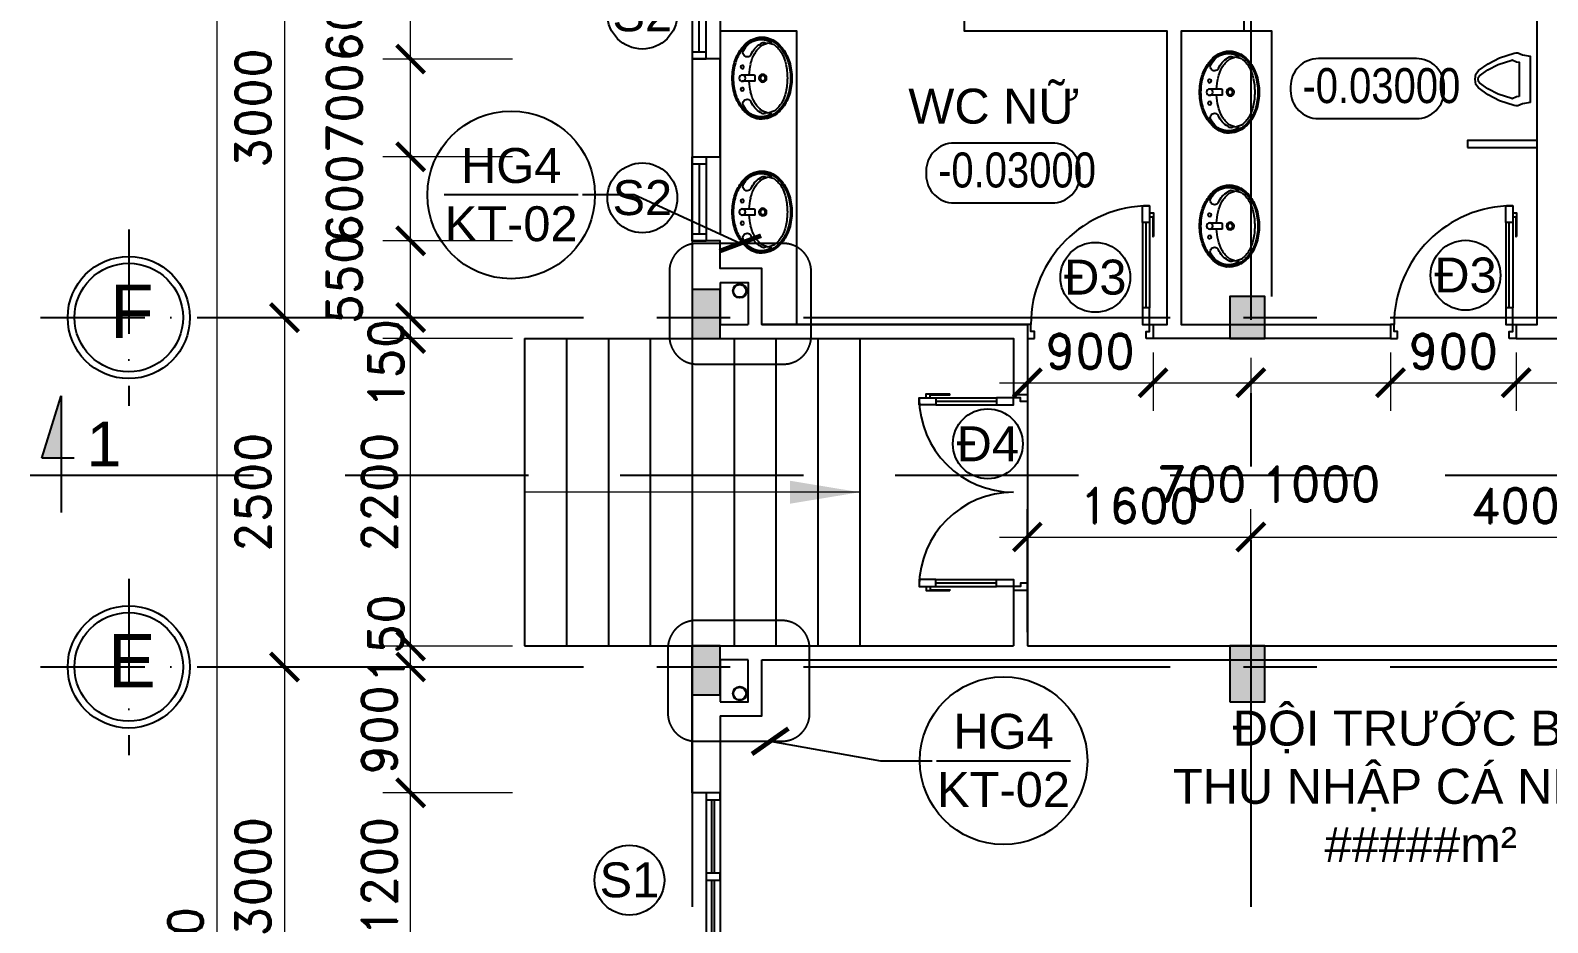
# Model space of a CAD drawing. Header units: inches. Extents: x 452443 to 881249, y 975131 to 1198310.
# Drawn here: x 555814 to 566677, y 1087607 to 1093991 of the extents above; entities that cross this region are included whole.
import ezdxf
from ezdxf.enums import TextEntityAlignment as Align

# ---------------------------------------------------------------- set-up
doc = ezdxf.new("R2010")
doc.units = ezdxf.units.IN
doc.header["$LTSCALE"] = 3.5
doc.header["$MEASUREMENT"] = 0
for name, pattern in [('ACAD_ISO10W100', [18, 12, -3, 0, -3]), ('CENTER', [2, 1.25, -0.25, 0.25, -0.25]), ('HIDDEN', [0.375, 0.25, -0.125])]:
    doc.linetypes.add(name, pattern=pattern)
for name, color, linetype in [('cot', 1, 'Continuous'), ('CUA', 4, 'Continuous'), ('DOOR-84', 84, 'Continuous'), ('hatch', 4, 'Continuous'), ('hatch vl', 4, 'Continuous'), ('HATCH47', 47, 'Continuous'), ('kich thuoc', 3, 'Continuous'), ('Mui ten', 9, 'Continuous'), ('Net thay', 140, 'Continuous'), ('Netcat', 5, 'Continuous'), ('Netthay_126', 126, 'Continuous'), ('NOI THAT', 42, 'Continuous'), ('phong', 2, 'Continuous'), ('text', 3, 'Continuous'), ('TEXT2', 7, 'Continuous'), ('thuocdo', 3, 'Continuous'), ('TOILET', 35, 'Continuous'), ('Truc', 252, 'Continuous'), ('VISIONABLE-LINE126', 126, 'Continuous')]:
    doc.layers.add(name, color=color, linetype=linetype)
doc.styles.add('chu 1', font='VHELVEN0.TTF')
doc.styles.add('CHUGHICHU', font='VTIMESN0.TTF')
doc.styles.add('romand', font='romand.shx')
doc.styles.add('STYLE5', font='VAVON_.TTF')
doc.styles.add('THONG', font='VHELVCN0.TTF', dxfattribs={"height": 250})
doc.styles.add('VNI-HELVE', font='VHELVEN0.TTF')
doc.dimstyles.new('50', dxfattribs={"dimscale": 75, "dimtxt": 2.5, "dimasz": 30, "dimexe": 2, "dimexo": 0, "dimgap": 1, "dimtad": 1, "dimdec": 0, "dimdsep": 46, "dimtxsty": 'CHUGHICHU', "dimblk": 'ARCHTICK', "dimcen": 1.5, "dimdle": 2, "dimclrd": 256, "dimclre": 256, "dimclrt": 7, "dimadec": 0, "dimazin": 0, "dimtfac": 1, "dimtdec": 0, "dimtofl": 0, "dimtmove": 2, "dimatfit": 3, "dimldrblk": 'ARCHTICK', "dimfxl": 1, "dimtolj": 1, "dimtzin": 0, "dimlwd": -1, "dimlwe": -1, "dimarcsym": 0})
doc.dimstyles.new('TL100', dxfattribs={"dimscale": 100, "dimtxt": 2.5, "dimasz": 2, "dimexe": 2, "dimexo": 1, "dimgap": 1, "dimtad": 1, "dimdec": 0, "dimzin": 0, "dimdsep": 46, "dimtxsty": 'romand', "dimblk": 'ARCHTICK', "dimcen": 2, "dimdle": 2, "dimclrd": 256, "dimclre": 256, "dimclrt": 7, "dimadec": 0, "dimazin": 0, "dimtfac": 0.004, "dimtdec": 0, "dimtmove": 2, "dimatfit": 3, "dimfxl": 1, "dimtolj": 1, "dimtzin": 0, "dimlwd": 20, "dimlwe": 20, "dimarcsym": 1})

# ---------------------------------------------------------------- blocks, each defined once
blk = doc.blocks.new('truc tron')
at = {"layer": 'DOOR-84', "linetype": 'ACAD_ISO10W100', "ltscale": 20}
for p, q in [((0, -710), (0, 710)), ((710, 0), (-710, 0))]:
    blk.add_line(p, q, dxfattribs=at)
at = {"layer": 'DOOR-84', "linetype": 'Continuous'}
blk.add_circle((0, 0), 492, dxfattribs=at)
at = {"layer": 'NOI THAT', "linetype": 'Continuous'}
blk.add_circle((0, 0), 437, dxfattribs=at)
blk = doc.blocks.new('mb-tieunam1')
at = {"linetype": 'Continuous'}
for points in [[(-166, 0), (-175, -55), (-189, -89), (-190, -100), (-187, -115), (-153, -219), (-112, -301), (-62, -370), (-37, -389), (0, -395), (37, -389), (62, -370), (112, -301), (153, -219), (187, -115), (190, -100), (189, -89), (175, -55), (166, 0)], [(-123, -79), (-126, -97), (-139, -128), (-138, -131), (-107, -229), (-69, -304), (-25, -364), (-16, -371), (0, -373), (16, -371), (25, -364), (69, -304), (107, -229), (138, -131), (139, -128), (126, -97), (123, -79)]]:
    blk.add_lwpolyline(points, close=True, dxfattribs=at)
blk = doc.blocks.new('cd-1400')
for p, q in [((-724, -25), (-696, -25)), ((-220, -50), (-655, -50)), ((-655, -75), (-220, -75)), ((-724, -1375), (-696, -1375)), ((-655, -1325), (-220, -1325)), ((-220, -1350), (-655, -1350))]:
    blk.add_line(p, q)
for points in [[(-724, -25), (-724, 3), (-555, 3)], [(-696, -25), (-696, -2), (-555, -2), (-555, 3)], [(-655, -25), (-655, -75), (-775, -75), (-775, -25), (-655, -25)], [(-678, -25), (-220, -25)], [(-220, -25), (-220, -75), (-100, -75), (-100, -25), (-220, -25)], [(-655, -1375), (-655, -1325), (-775, -1325), (-775, -1375), (-655, -1375)], [(-724, -1375), (-724, -1403), (-555, -1403)], [(-696, -1375), (-696, -1398), (-555, -1398), (-555, -1403)], [(-678, -1375), (-220, -1375)], [(-220, -1375), (-220, -1325), (-100, -1325), (-100, -1375), (-220, -1375)]]:
    blk.add_lwpolyline(points)
for points in [[(0, -50), (-50, -50), (-50, -25), (-100, -25), (-100, 0), (0, 0)], [(0, -1350), (-50, -1350), (-50, -1375), (-100, -1375), (-100, -1400), (0, -1400)]]:
    blk.add_lwpolyline(points, close=True)
at = {"layer": 'hatch'}
for centre, start, end in [((-100, -25), 180, 270), ((-100, -1375), 90, 180)]:
    blk.add_arc(centre, 675, start, end, dxfattribs=at)
blk = doc.blocks.new('CS-1200')
for p, q in [((0, 100), (1200, 100)), ((0, 0), (1200, 0)), ((575, 60), (50, 60)), ((575, 40), (50, 40)), ((1150, 60), (625, 60)), ((1150, 40), (625, 40))]:
    blk.add_line(p, q)
at = {"ltscale": 5}
for points in [[(0, 0), (50, 0), (50, 100), (0, 100)], [(575, 0), (625, 0), (625, 100), (575, 100)], [(1150, 0), (1200, 0), (1200, 100), (1150, 100)]]:
    blk.add_lwpolyline(points, close=True, dxfattribs=at)
blk = doc.blocks.new('CD900')
for p, q in [((830, 75), (220, 75)), ((220, 50), (830, 50)), ((899, 25), (871, 25))]:
    blk.add_line(p, q)
for points in [[(0, 850), (50, 850), (50, 875), (100, 875), (100, 900), (0, 900)], [(0, 50), (50, 50), (50, 25), (100, 25), (100, 0), (0, 0)]]:
    blk.add_lwpolyline(points, close=True)
for points in [[(220, 25), (220, 75), (100, 75), (100, 25), (220, 25)], [(853, 25), (220, 25)], [(899, 25), (899, -3), (730, -3)], [(871, 25), (871, 2), (730, 2), (730, -3)], [(830, 25), (830, 75), (950, 75), (950, 25), (830, 25)]]:
    blk.add_lwpolyline(points)
at = {"layer": 'hatch'}
blk.add_arc((100, 25), 850, 0, 90, dxfattribs=at)
blk = doc.blocks.new('A$C2CB1778A')
at = {"layer": 'TOILET'}
for p, q in [((56, 303), (44, 258)), ((44, 258), (60, 211)), ((542, 258), (526, 306)), ((526, 211), (542, 258)), ((271, 72), (271, 154)), ((278, 162), (309, 162)), ((316, 162), (316, 154)), ((316, 154), (316, 72))]:
    blk.add_line(p, q, dxfattribs=at)
at = {"layer": 'TOILET', "extrusion": (0, 0, -1)}
for centre, major_axis, start_param, end_param in [((223, 176), (165, 165), 4.445087, 4.869402), ((223, 176), (-158, 158), 6.015883, 6.440199), ((209, 188), (135, 135), 4.571592, 4.994161), ((266, 117), (-216, 216), 0.157013, 0.493037), ((266, 117), (-210, 210), 0.157013, 0.493037), ((257, 100), (-206, 206), 0.281772, 0.561002), ((294, 24), (285, 285), -1.077759, -0.785398), ((294, 24), (278, 278), -1.077759, -0.785398), ((293, -55), (318, 318), -1.009794, -0.785398), ((293, -55), (318, 318), -0.785398, -0.561002), ((294, 24), (285, 285), -0.785398, -0.493037), ((294, 24), (-278, 278), 0.785398, 1.077759), ((328, 100), (-206, 206), 1.009794, 1.289024), ((322, 117), (210, 210), -0.493037, -0.157013), ((322, 117), (-216, 216), 1.077759, 1.413783), ((382, 197), (127, 127), -0.281772, 0.140797), ((364, 176), (158, 158), -0.157013, 0.267302), ((364, 176), (-165, 165), 1.413783, 1.838098), ((157, 213), (-111, 111), 5.497787, 6.015883), ((157, 213), (-105, 105), 5.497787, 6.015883), ((155, 206), (97.3, 97.3), 2.817461, 4.520374), ((68, 225), (-21, 21), 4.644345, 6.303292), ((294, 219), (19.4, 19.4), 3.926991, 10.210176), ((294, 219), (-12.9, 12.9), 5.497787, 11.780972), ((433, 206), (-97.3, 97.3), 1.762811, 3.465724), ((519, 225), (-21, 21), 1.48001, 3.209636), ((430, 213), (105, 105), 0.267302, 0.788031), ((430, 213), (111, 111), 0.267302, 0.785398), ((157, 213), (111, 111), 3.408895, 3.926991), ((157, 213), (105, 105), 3.408895, 3.926991), ((223, 251), (-165, 165), 4.555375, 4.979691), ((223, 251), (158, 158), 2.984579, 3.408895), ((175, 268), (-100, 100), 4.292217, 5.018399), ((204, 319), (-127, 127), 4.430617, 4.853186), ((111, 107), (21.7, 21.7), -0.365201, 2.982554), ((257, 416), (-206, 206), 4.151387, 4.430617), ((293, 571), (-318, 318), 3.974615, 4.151387), ((278, 154), (5.03, 5.03), 3.926991, 5.497787), ((313, 158), (-3.56, 3.56), 6.283185, 7.853982), ((293, 571), (318, 318), 2.131798, 2.304052), ((328, 416), (206, 206), 1.852568, 2.131798), ((476, 107), (-21.7, 21.7), 3.300631, 6.648387), ((413, 268), (100, 100), 1.264786, 1.990968), ((382, 319), (-127, 127), 3.000796, 3.423365), ((355, 264), (170, 170), 1.303494, 1.72781), ((355, 264), (176, 176), 1.303494, 1.72781), ((462, 203), (82.1, 82.1), 0.697174, 1.303494), ((462, 203), (88.6, 88.6), 0.700504, 1.303494), ((266, 310), (-216, 216), 4.219352, 4.555375), ((266, 310), (-210, 210), 4.219352, 4.555375), ((294, 403), (285, 285), 2.356194, 2.648555), ((294, 403), (-278, 278), 3.926991, 4.219352), ((214, 72), (-8.62, 8.62), 5.497787, 11.780972), ((294, 72), (15.9, 15.9), 3.926991, 10.210176), ((294, 403), (278, 278), 2.063834, 2.356194), ((294, 403), (-285, 285), 3.63463, 3.926991), ((373, 72), (-8.62, 8.62), 5.497787, 11.780972), ((322, 310), (210, 210), 1.72781, 2.063834), ((322, 310), (216, 216), 1.72781, 2.063834)]:
    blk.add_ellipse(centre, major_axis=major_axis, ratio=1, start_param=start_param, end_param=end_param, dxfattribs=at)
blk = doc.blocks.new('dc')
at = {"layer": 'Netcat'}
blk.add_hatch(color=256, dxfattribs=at).paths.add_polyline_path([(828, 672), (828, 147), (989, 147)])
for p, q in [((828, 672), (828, -310)), ((989, 147), (828, 672)), ((717, 147), (989, 147)), ((0, 0), (1087, 0))]:
    blk.add_line(p, q, dxfattribs=at)
at = {"style": 'VNI-HELVE', "flags": 4}
blk.add_attdef('E', text='', height=375, dxfattribs=at).set_placement((482, 272), align=Align.MIDDLE_CENTER)
blk = doc.blocks.new('_ArchTick')
at = {"color": 0, "linetype": 'ByBlock', "const_width": 0.15}
blk.add_lwpolyline([(-0.5, -0.5), (0.5, 0.5)], dxfattribs=at)
blk = doc.blocks.new('*D1829')
at = {"layer": 'DEFPOINTS', "color": 0}
for p in [(559831, 1094936), (557634, 1091936), (559831, 1091936)]:
    blk.add_point(p, dxfattribs=at)
at = {"layer": 'thuocdo', "lineweight": 20}
for p, q in [((557634, 1095136), (557634, 1091736)), ((559731, 1094936), (557434, 1094936)), ((559731, 1091936), (557434, 1091936))]:
    blk.add_line(p, q, dxfattribs=at)
at = {"layer": 'thuocdo', "lineweight": 20, "xscale": 200, "yscale": 200, "zscale": 200}
for p, rotation in [((557634, 1094936), 90), ((557634, 1091936), 270)]:
    blk.add_blockref('_ArchTick', p, dxfattribs=dict(at, rotation=rotation))
at = {"layer": 'thuocdo', "color": 7, "insert": (557409, 1093436), "char_height": 250, "attachment_point": 5, "rotation": 90, "style": 'romand'}
blk.add_mtext('\\A1;3000', dxfattribs=at)
blk = doc.blocks.new('*D1830')
at = {"layer": 'DEFPOINTS', "color": 0}
for p in [(559831, 1091936), (557634, 1089436), (559831, 1089436)]:
    blk.add_point(p, dxfattribs=at)
at = {"layer": 'thuocdo', "lineweight": 20}
for p, q in [((557634, 1092136), (557634, 1089236)), ((559731, 1091936), (557434, 1091936)), ((559731, 1089436), (557434, 1089436))]:
    blk.add_line(p, q, dxfattribs=at)
at = {"layer": 'thuocdo', "lineweight": 20, "xscale": 200, "yscale": 200, "zscale": 200}
for p, rotation in [((557634, 1091936), 90), ((557634, 1089436), 270)]:
    blk.add_blockref('_ArchTick', p, dxfattribs=dict(at, rotation=rotation))
at = {"layer": 'thuocdo', "color": 7, "insert": (557409, 1090686), "char_height": 250, "attachment_point": 5, "rotation": 90, "style": 'romand'}
blk.add_mtext('\\A1;2500', dxfattribs=at)
blk = doc.blocks.new('*D1831')
at = {"layer": 'DEFPOINTS', "color": 0}
for p in [(559831, 1089436), (557634, 1086436), (559831, 1086436)]:
    blk.add_point(p, dxfattribs=at)
at = {"layer": 'thuocdo', "lineweight": 20}
for p, q in [((557634, 1089636), (557634, 1086236)), ((559731, 1089436), (557434, 1089436)), ((559731, 1086436), (557434, 1086436))]:
    blk.add_line(p, q, dxfattribs=at)
at = {"layer": 'thuocdo', "lineweight": 20, "xscale": 200, "yscale": 200, "zscale": 200}
for p, rotation in [((557634, 1089436), 90), ((557634, 1086436), 270)]:
    blk.add_blockref('_ArchTick', p, dxfattribs=dict(at, rotation=rotation))
at = {"layer": 'thuocdo', "color": 7, "insert": (557409, 1087936), "char_height": 250, "attachment_point": 5, "rotation": 90, "style": 'romand'}
blk.add_mtext('\\A1;3000', dxfattribs=at)
blk = doc.blocks.new('*D1835')
at = {"layer": 'DEFPOINTS', "color": 0}
for p in [(559831, 1097936), (557150, 1076436), (559831, 1076436)]:
    blk.add_point(p, dxfattribs=at)
at = {"layer": 'thuocdo', "lineweight": 20}
for p, q in [((557150, 1098136), (557150, 1076236)), ((559731, 1097936), (556950, 1097936)), ((559731, 1076436), (556950, 1076436))]:
    blk.add_line(p, q, dxfattribs=at)
at = {"layer": 'thuocdo', "lineweight": 20, "xscale": 200, "yscale": 200, "zscale": 200}
for p, rotation in [((557150, 1097936), 90), ((557150, 1076436), 270)]:
    blk.add_blockref('_ArchTick', p, dxfattribs=dict(at, rotation=rotation))
at = {"layer": 'thuocdo', "color": 7, "insert": (556925, 1087186), "char_height": 250, "attachment_point": 5, "rotation": 90, "style": 'romand'}
blk.add_mtext('\\A1;21500', dxfattribs=at)
blk = doc.blocks.new('*D1968')
at = {"layer": 'DEFPOINTS', "color": 0}
for p in [(558537, 1088536), (559367, 1088536), (559367, 1087336)]:
    blk.add_point(p, dxfattribs=at)
at = {"layer": 'thuocdo', "lineweight": 20}
for p, q in [((558537, 1087136), (558537, 1088736)), ((559267, 1088536), (558337, 1088536)), ((559267, 1087336), (558337, 1087336))]:
    blk.add_line(p, q, dxfattribs=at)
at = {"layer": 'thuocdo', "lineweight": 20, "xscale": 200, "yscale": 200, "zscale": 200}
for p, rotation in [((558537, 1088536), 90), ((558537, 1087336), 270)]:
    blk.add_blockref('_ArchTick', p, dxfattribs=dict(at, rotation=rotation))
at = {"layer": 'thuocdo', "color": 7, "insert": (558312, 1087936), "char_height": 250, "attachment_point": 5, "rotation": 90, "style": 'romand'}
blk.add_mtext('\\A1;1200', dxfattribs=at)
blk = doc.blocks.new('*D1969')
at = {"layer": 'DEFPOINTS', "color": 0}
for p in [(558537, 1089436), (559367, 1089436), (559367, 1088536)]:
    blk.add_point(p, dxfattribs=at)
at = {"layer": 'thuocdo', "lineweight": 20}
for p, q in [((558537, 1088336), (558537, 1089636)), ((559267, 1089436), (558337, 1089436)), ((559267, 1088536), (558337, 1088536))]:
    blk.add_line(p, q, dxfattribs=at)
at = {"layer": 'thuocdo', "lineweight": 20, "xscale": 200, "yscale": 200, "zscale": 200}
for p, rotation in [((558537, 1089436), 90), ((558537, 1088536), 270)]:
    blk.add_blockref('_ArchTick', p, dxfattribs=dict(at, rotation=rotation))
at = {"layer": 'thuocdo', "color": 7, "insert": (558312, 1088986), "char_height": 250, "attachment_point": 5, "rotation": 90, "style": 'romand'}
blk.add_mtext('\\A1;900', dxfattribs=at)
blk = doc.blocks.new('*D2199')
at = {"layer": 'DEFPOINTS', "color": 0}
for p in [(563852, 1091786), (562952, 1091727), (563852, 1091470)]:
    blk.add_point(p, dxfattribs=at)
at = {"layer": 'thuocdo', "linetype": 'Continuous', "lineweight": 20}
for p, q in [((563852, 1091686), (563852, 1091270)), ((562952, 1091627), (562952, 1091270)), ((562752, 1091470), (564052, 1091470))]:
    blk.add_line(p, q, dxfattribs=at)
at = {"layer": 'thuocdo', "lineweight": 20, "xscale": 200, "yscale": 200, "zscale": 200, "rotation": 180}
blk.add_blockref('_ArchTick', (562952, 1091470), dxfattribs=at)
at = {"layer": 'thuocdo', "lineweight": 20, "xscale": 200, "yscale": 200, "zscale": 200}
blk.add_blockref('_ArchTick', (563852, 1091470), dxfattribs=at)
at = {"layer": 'thuocdo', "color": 7, "insert": (563402, 1091695), "char_height": 250, "attachment_point": 5, "style": 'romand'}
blk.add_mtext('\\A1;900', dxfattribs=at)
blk = doc.blocks.new('*D2200')
at = {"layer": 'DEFPOINTS', "color": 0}
for p in [(563852, 1091786), (564552, 1091747), (564552, 1091470)]:
    blk.add_point(p, dxfattribs=at)
at = {"layer": 'thuocdo', "linetype": 'Continuous', "lineweight": 20}
for p, q in [((563852, 1091686), (563852, 1091270)), ((564552, 1091647), (564552, 1091270)), ((563652, 1091470), (564752, 1091470))]:
    blk.add_line(p, q, dxfattribs=at)
at = {"layer": 'thuocdo', "lineweight": 20, "xscale": 200, "yscale": 200, "zscale": 200, "rotation": 180}
blk.add_blockref('_ArchTick', (563852, 1091470), dxfattribs=at)
at = {"layer": 'thuocdo', "lineweight": 20, "xscale": 200, "yscale": 200, "zscale": 200}
blk.add_blockref('_ArchTick', (564552, 1091470), dxfattribs=at)
at = {"layer": 'thuocdo', "color": 7, "insert": (564202, 1090745), "char_height": 250, "attachment_point": 5, "style": 'romand'}
blk.add_mtext('\\A1;700', dxfattribs=at)
blk = doc.blocks.new('*D2201')
at = {"layer": 'DEFPOINTS', "color": 0}
for p in [(565552, 1091786), (564552, 1091747), (565552, 1091470)]:
    blk.add_point(p, dxfattribs=at)
at = {"layer": 'thuocdo', "linetype": 'Continuous', "lineweight": 20}
for p, q in [((564552, 1091647), (564552, 1091270)), ((565552, 1091686), (565552, 1091270)), ((564352, 1091470), (565752, 1091470))]:
    blk.add_line(p, q, dxfattribs=at)
at = {"layer": 'thuocdo', "lineweight": 20, "xscale": 200, "yscale": 200, "zscale": 200, "rotation": 180}
blk.add_blockref('_ArchTick', (564552, 1091470), dxfattribs=at)
at = {"layer": 'thuocdo', "lineweight": 20, "xscale": 200, "yscale": 200, "zscale": 200}
blk.add_blockref('_ArchTick', (565552, 1091470), dxfattribs=at)
at = {"layer": 'thuocdo', "color": 7, "insert": (565052, 1090745), "char_height": 250, "attachment_point": 5, "style": 'romand'}
blk.add_mtext('\\A1;1000', dxfattribs=at)
blk = doc.blocks.new('*D2202')
at = {"layer": 'DEFPOINTS', "color": 0}
for p in [(565552, 1091786), (566452, 1091786), (566452, 1091470)]:
    blk.add_point(p, dxfattribs=at)
at = {"layer": 'thuocdo', "linetype": 'Continuous', "lineweight": 20}
for p, q in [((565552, 1091686), (565552, 1091270)), ((566452, 1091686), (566452, 1091270)), ((565352, 1091470), (566652, 1091470))]:
    blk.add_line(p, q, dxfattribs=at)
at = {"layer": 'thuocdo', "lineweight": 20, "xscale": 200, "yscale": 200, "zscale": 200, "rotation": 180}
blk.add_blockref('_ArchTick', (565552, 1091470), dxfattribs=at)
at = {"layer": 'thuocdo', "lineweight": 20, "xscale": 200, "yscale": 200, "zscale": 200}
blk.add_blockref('_ArchTick', (566452, 1091470), dxfattribs=at)
at = {"layer": 'thuocdo', "color": 7, "insert": (566002, 1091695), "char_height": 250, "attachment_point": 5, "style": 'romand'}
blk.add_mtext('\\A1;900', dxfattribs=at)
blk = doc.blocks.new('*D2203')
at = {"layer": 'DEFPOINTS', "color": 0}
for p in [(566452, 1091786), (568552, 1091693), (568552, 1091470)]:
    blk.add_point(p, dxfattribs=at)
at = {"layer": 'thuocdo', "linetype": 'Continuous', "lineweight": 20}
for p, q in [((566452, 1091686), (566452, 1091270)), ((568552, 1091593), (568552, 1091270)), ((566252, 1091470), (568752, 1091470))]:
    blk.add_line(p, q, dxfattribs=at)
at = {"layer": 'thuocdo', "lineweight": 20, "xscale": 200, "yscale": 200, "zscale": 200, "rotation": 180}
blk.add_blockref('_ArchTick', (566452, 1091470), dxfattribs=at)
at = {"layer": 'thuocdo', "lineweight": 20, "xscale": 200, "yscale": 200, "zscale": 200}
blk.add_blockref('_ArchTick', (568552, 1091470), dxfattribs=at)
at = {"layer": 'thuocdo', "color": 7, "insert": (567502, 1091695), "char_height": 250, "attachment_point": 5, "style": 'romand'}
blk.add_mtext('\\A1;2100', dxfattribs=at)
blk = doc.blocks.new('*D2551')
at = {"layer": 'DEFPOINTS', "color": 0}
for p in [(564552, 1090366), (562952, 1089586), (564552, 1089649)]:
    blk.add_point(p, dxfattribs=at)
at = {"layer": 'thuocdo', "linetype": 'Continuous', "lineweight": 20}
for p, q in [((562952, 1089686), (562952, 1090566)), ((564552, 1089749), (564552, 1090566)), ((562752, 1090366), (564752, 1090366))]:
    blk.add_line(p, q, dxfattribs=at)
at = {"layer": 'thuocdo', "lineweight": 20, "xscale": 200, "yscale": 200, "zscale": 200, "rotation": 180}
blk.add_blockref('_ArchTick', (562952, 1090366), dxfattribs=at)
at = {"layer": 'thuocdo', "lineweight": 20, "xscale": 200, "yscale": 200, "zscale": 200}
blk.add_blockref('_ArchTick', (564552, 1090366), dxfattribs=at)
at = {"layer": 'thuocdo', "color": 7, "insert": (563752, 1090591), "char_height": 250, "attachment_point": 5, "style": 'romand'}
blk.add_mtext('\\A1;1600', dxfattribs=at)
blk = doc.blocks.new('*D2552')
at = {"layer": 'DEFPOINTS', "color": 0}
for p in [(568552, 1090366), (564552, 1089649), (568552, 1089586)]:
    blk.add_point(p, dxfattribs=at)
at = {"layer": 'thuocdo', "linetype": 'Continuous', "lineweight": 20}
for p, q in [((564552, 1089749), (564552, 1090566)), ((568552, 1089686), (568552, 1090566)), ((564352, 1090366), (568752, 1090366))]:
    blk.add_line(p, q, dxfattribs=at)
at = {"layer": 'thuocdo', "lineweight": 20, "xscale": 200, "yscale": 200, "zscale": 200, "rotation": 180}
blk.add_blockref('_ArchTick', (564552, 1090366), dxfattribs=at)
at = {"layer": 'thuocdo', "lineweight": 20, "xscale": 200, "yscale": 200, "zscale": 200}
blk.add_blockref('_ArchTick', (568552, 1090366), dxfattribs=at)
at = {"layer": 'thuocdo', "color": 7, "insert": (566552, 1090591), "char_height": 250, "attachment_point": 5, "style": 'romand'}
blk.add_mtext('\\A1;4000', dxfattribs=at)
blk = doc.blocks.new('*D2554')
at = {"layer": 'DEFPOINTS', "color": 0}
for p in [(558537, 1089586), (559367, 1089586), (559367, 1089436)]:
    blk.add_point(p, dxfattribs=at)
at = {"layer": 'thuocdo', "linetype": 'Continuous', "lineweight": 20}
for p, q in [((559267, 1089586), (558337, 1089586)), ((559267, 1089436), (558337, 1089436))]:
    blk.add_line(p, q, dxfattribs=at)
at = {"layer": 'thuocdo', "lineweight": 20}
blk.add_line((558537, 1089436), (558537, 1089586), dxfattribs=at)
at = {"layer": 'thuocdo', "color": 7, "insert": (558360, 1089637), "char_height": 250, "attachment_point": 5, "rotation": 90, "style": 'romand'}
blk.add_mtext('\\A1;150', dxfattribs=at)
blk = doc.blocks.new('*D2555')
at = {"layer": 'DEFPOINTS', "color": 0}
for p in [(558537, 1091786), (559367, 1091786), (559367, 1089586)]:
    blk.add_point(p, dxfattribs=at)
at = {"layer": 'thuocdo', "lineweight": 20}
blk.add_line((558537, 1089386), (558537, 1091986), dxfattribs=at)
at = {"layer": 'thuocdo', "linetype": 'Continuous', "lineweight": 20}
for p, q in [((559267, 1091786), (558337, 1091786)), ((559267, 1089586), (558337, 1089586))]:
    blk.add_line(p, q, dxfattribs=at)
at = {"layer": 'thuocdo', "lineweight": 20, "xscale": 200, "yscale": 200, "zscale": 200}
for p, rotation in [((558537, 1091786), 90), ((558537, 1089586), 270)]:
    blk.add_blockref('_ArchTick', p, dxfattribs=dict(at, rotation=rotation))
at = {"layer": 'thuocdo', "color": 7, "insert": (558312, 1090686), "char_height": 250, "attachment_point": 5, "rotation": 90, "style": 'romand'}
blk.add_mtext('\\A1;2200', dxfattribs=at)
blk = doc.blocks.new('*D2556')
at = {"layer": 'DEFPOINTS', "color": 0}
for p in [(558537, 1091936), (559367, 1091936), (559367, 1091786)]:
    blk.add_point(p, dxfattribs=at)
at = {"layer": 'thuocdo', "linetype": 'Continuous', "lineweight": 20}
for p, q in [((559267, 1091936), (558337, 1091936)), ((559267, 1091786), (558337, 1091786))]:
    blk.add_line(p, q, dxfattribs=at)
at = {"layer": 'thuocdo', "lineweight": 20}
blk.add_line((558537, 1091786), (558537, 1091936), dxfattribs=at)
at = {"layer": 'thuocdo', "color": 7, "insert": (558360, 1091608), "char_height": 250, "attachment_point": 5, "rotation": 90, "style": 'romand'}
blk.add_mtext('\\A1;150', dxfattribs=at)
blk = doc.blocks.new('*D2557')
at = {"layer": 'DEFPOINTS', "color": 0}
for p in [(558537, 1092486), (559367, 1092486), (559367, 1091936)]:
    blk.add_point(p, dxfattribs=at)
at = {"layer": 'thuocdo', "lineweight": 20}
blk.add_line((558537, 1091736), (558537, 1092686), dxfattribs=at)
at = {"layer": 'thuocdo', "linetype": 'Continuous', "lineweight": 20}
for p, q in [((559267, 1092486), (558337, 1092486)), ((559267, 1091936), (558337, 1091936))]:
    blk.add_line(p, q, dxfattribs=at)
at = {"layer": 'thuocdo', "lineweight": 20, "xscale": 200, "yscale": 200, "zscale": 200}
for p, rotation in [((558537, 1092486), 90), ((558537, 1091936), 270)]:
    blk.add_blockref('_ArchTick', p, dxfattribs=dict(at, rotation=rotation))
at = {"layer": 'thuocdo', "color": 7, "insert": (558062, 1092211), "char_height": 250, "attachment_point": 5, "rotation": 90, "style": 'romand'}
blk.add_mtext('\\A1;550', dxfattribs=at)
blk = doc.blocks.new('*D2558')
at = {"layer": 'DEFPOINTS', "color": 0}
for p in [(558537, 1093086), (559367, 1093086), (559367, 1092486)]:
    blk.add_point(p, dxfattribs=at)
at = {"layer": 'thuocdo', "lineweight": 20}
blk.add_line((558537, 1092286), (558537, 1093286), dxfattribs=at)
at = {"layer": 'thuocdo', "linetype": 'Continuous', "lineweight": 20}
for p, q in [((559267, 1093086), (558337, 1093086)), ((559267, 1092486), (558337, 1092486))]:
    blk.add_line(p, q, dxfattribs=at)
at = {"layer": 'thuocdo', "lineweight": 20, "xscale": 200, "yscale": 200, "zscale": 200}
for p, rotation in [((558537, 1093086), 90), ((558537, 1092486), 270)]:
    blk.add_blockref('_ArchTick', p, dxfattribs=dict(at, rotation=rotation))
at = {"layer": 'thuocdo', "color": 7, "insert": (558062, 1092786), "char_height": 250, "attachment_point": 5, "rotation": 90, "style": 'romand'}
blk.add_mtext('\\A1;600', dxfattribs=at)
blk = doc.blocks.new('*D2559')
at = {"layer": 'DEFPOINTS', "color": 0}
for p in [(558537, 1093786), (559367, 1093786), (559367, 1093086)]:
    blk.add_point(p, dxfattribs=at)
at = {"layer": 'thuocdo', "lineweight": 20}
blk.add_line((558537, 1092886), (558537, 1093986), dxfattribs=at)
at = {"layer": 'thuocdo', "linetype": 'Continuous', "lineweight": 20}
for p, q in [((559267, 1093786), (558337, 1093786)), ((559267, 1093086), (558337, 1093086))]:
    blk.add_line(p, q, dxfattribs=at)
at = {"layer": 'thuocdo', "lineweight": 20, "xscale": 200, "yscale": 200, "zscale": 200}
for p, rotation in [((558537, 1093786), 90), ((558537, 1093086), 270)]:
    blk.add_blockref('_ArchTick', p, dxfattribs=dict(at, rotation=rotation))
at = {"layer": 'thuocdo', "color": 7, "insert": (558062, 1093436), "char_height": 250, "attachment_point": 5, "rotation": 90, "style": 'romand'}
blk.add_mtext('\\A1;700', dxfattribs=at)
blk = doc.blocks.new('*D2560')
at = {"layer": 'DEFPOINTS', "color": 0}
for p in [(558537, 1094386), (559367, 1094386), (559367, 1093786)]:
    blk.add_point(p, dxfattribs=at)
at = {"layer": 'thuocdo', "lineweight": 20}
blk.add_line((558537, 1093586), (558537, 1094586), dxfattribs=at)
at = {"layer": 'thuocdo', "linetype": 'Continuous', "lineweight": 20}
for p, q in [((559267, 1094386), (558337, 1094386)), ((559267, 1093786), (558337, 1093786))]:
    blk.add_line(p, q, dxfattribs=at)
at = {"layer": 'thuocdo', "lineweight": 20, "xscale": 200, "yscale": 200, "zscale": 200}
for p, rotation in [((558537, 1094386), 90), ((558537, 1093786), 270)]:
    blk.add_blockref('_ArchTick', p, dxfattribs=dict(at, rotation=rotation))
at = {"layer": 'thuocdo', "color": 7, "insert": (558062, 1094086), "char_height": 250, "attachment_point": 5, "rotation": 90, "style": 'romand'}
blk.add_mtext('\\A1;600', dxfattribs=at)
blk = doc.blocks.new('CAODO2')
at = {"layer": 'Net thay', "ltscale": 3}
blk.add_lwpolyline([(0, 0), (701, 0, 0.414214), (901, 200), (901, 229, 0.414214), (701, 429), (0, 429, 0.414214), (-200, 229), (-200, 200, 0.414214)], format="xyb", close=True, dxfattribs=at)
at = {"style": 'THONG', "flags": 4}
blk.add_attdef('%%P0.000', (-115, 111, 803), '', height=250, dxfattribs=at)

msp = doc.modelspace()

# ---------------------------------------------------------------- hatches: boundary and pattern name
at = {"layer": 'cot'}
for points in [[(560552.3, 1091786.5), (560752.3, 1091786.5), (560752.3, 1092136.5), (560552.3, 1092136.5)], [(564652.3, 1092086.5), (564402.3, 1092086.5), (564402.3, 1091786.5), (564652.3, 1091786.5)], [(560552.3, 1089236.5), (560752.3, 1089236.5), (560752.3, 1089586.5), (560552.3, 1089586.5)], [(564402.3, 1089186.5), (564652.3, 1089186.5), (564652.3, 1089586.5), (564402.3, 1089586.5)]]:
    msp.add_hatch(color=256, dxfattribs=at).paths.add_polyline_path(points)

# ---------------------------------------------------------------- linework, layer by layer
at = {"linetype": 'HIDDEN', "ltscale": 700}
for points in [[(560589.3, 1091602.8), (561204.3, 1091602.8, 0.4142136), (561404.3, 1091802.8), (561404.3, 1092266.7, 0.4142136), (561204.3, 1092466.7), (560589.3, 1092466.7, 0.4142136), (560389.3, 1092266.7), (560389.3, 1091802.8, 0.4142136)], [(560578.6, 1088904.6), (561193.6, 1088904.6, 0.4142136), (561393.6, 1089104.6), (561393.6, 1089568.5, 0.4142136), (561193.6, 1089768.5), (560578.6, 1089768.5, 0.4142136), (560378.6, 1089568.5), (560378.6, 1089104.6, 0.4142136)]]:
    msp.add_lwpolyline(points, format="xyb", close=True, dxfattribs=at)
for centre in [(559256.5, 1092814.2), (562781.9, 1088765.7)]:
    msp.add_circle(centre, 600)
at = {"layer": 'cot'}
for points in [[(560552.3, 1091786.5), (560752.3, 1091786.5), (560752.3, 1092136.5), (560552.3, 1092136.5)], [(564402.3, 1091786.5), (564652.3, 1091786.5), (564652.3, 1092086.5), (564402.3, 1092086.5)], [(560552.3, 1089236.5), (560752.3, 1089236.5), (560752.3, 1089586.5), (560552.3, 1089586.5)], [(564402.3, 1089186.5), (564652.3, 1089186.5), (564652.3, 1089586.5), (564402.3, 1089586.5)]]:
    msp.add_lwpolyline(points, close=True, dxfattribs=at)
at = {"layer": 'CUA'}
msp.add_lwpolyline([(562952.3, 1091386.5), (562952.3, 1089986.5)], dxfattribs=at)
at = {"layer": 'hatch vl'}
for centre in [(560195.7, 1094107.9), (560195.7, 1092792.7), (563438.6, 1092224), (566089.3, 1092239), (562669.1, 1091033), (560103.2, 1087911)]:
    msp.add_circle(centre, 250, dxfattribs=at)
at = {"layer": 'HATCH47', "linetype": 'HIDDEN', "ltscale": 1500}
msp.add_lwpolyline([(592849.5, 1090806), (556737.9, 1090806)], dxfattribs=at)
at = {"layer": 'kich thuoc'}
for points in [[(560652.3, 1093786.5), (560652.3, 1094386.5), (560552.3, 1094386.5), (560552.3, 1093786.5)], [(560652.3, 1093086.5), (560652.3, 1092486.5), (560552.3, 1092486.5), (560552.3, 1093086.5)]]:
    msp.add_lwpolyline(points, close=True, dxfattribs=at)
for points in [[(560602.3, 1093836.5), (560602.3, 1094336.5)], [(560552.3, 1093836.5), (560652.3, 1093836.5)], [(560552.3, 1093036.5), (560652.3, 1093036.5)], [(560602.3, 1093036.5), (560602.3, 1092536.5)], [(560552.3, 1092536.5), (560652.3, 1092536.5)], [(560552.3, 1092486.5), (560652.3, 1092486.5)]]:
    msp.add_lwpolyline(points, dxfattribs=at)
at = {"layer": 'Mui ten'}
for p, q in [((559736.5, 1092814.2), (558776.5, 1092814.2)), ((562301.9, 1088765.7), (563262, 1088765.7))]:
    msp.add_line(p, q, dxfattribs=at)
at = {"layer": 'Net thay'}
for points in [[(559352.3, 1091786.5), (559352.3, 1089586.5)], [(559352.3, 1091786.5), (560552.3, 1091786.5)], [(559652.3, 1091786.5), (559652.3, 1089586.5)], [(559952.3, 1091786.5), (559952.3, 1089586.5)], [(560252.3, 1091786.5), (560252.3, 1089586.5)], [(560552.3, 1091786.5), (560552.3, 1089586.5)], [(560852.3, 1091786.5), (560852.3, 1089586.5)], [(561152.3, 1091786.5), (561152.3, 1089586.5)], [(561452.3, 1091786.5), (561452.3, 1089586.5)], [(561752.3, 1091786.5), (561752.3, 1089586.5)], [(559352.3, 1089586.5), (560552.3, 1089586.5)]]:
    msp.add_lwpolyline(points, dxfattribs=at)
at = {"layer": 'Netthay_126'}
for points in [[(560752.3, 1097336.5), (560752.3, 1092536.5)], [(561302.3, 1091886.5), (561302.3, 1093986.5), (560752.3, 1093986.5)], [(564702.3, 1092086.5), (564702.3, 1093986.5), (564502.3, 1093986.5)]]:
    msp.add_lwpolyline(points, dxfattribs=at)
msp.add_lwpolyline([(566102.3, 1093153.3), (566602.3, 1093153.3), (566602.3, 1093203.3), (566102.3, 1093203.3)], close=True, dxfattribs=at)
at = {"layer": 'phong'}
for p, q in [((560752.3, 1091886.5), (560952.3, 1091886.5)), ((560752.3, 1091786.5), (562852.3, 1091786.5)), ((562852.3, 1091386.5), (562952.3, 1091386.5)), ((562852.3, 1089986.5), (562952.3, 1089986.5))]:
    msp.add_line(p, q, dxfattribs=at)
for points in [[(566452.3, 1091886.5), (566602.3, 1091886.5), (566602.3, 1095836.5), (566452.3, 1095836.5), (566452.3, 1095936.5), (566602.3, 1095936.5), (566602.3, 1097736.5), (566402.3, 1097736.5), (566402.3, 1097936.5), (569952.3, 1097936.5), (569952.3, 1097736.5)], [(564502.3, 1095836.5), (564502.3, 1093986.5), (564052.3, 1093986.5), (564052.3, 1091886.5), (565552.3, 1091886.5), (565552.3, 1091786.5), (563852.3, 1091786.5)], [(563852.3, 1091886.5), (563952.3, 1091886.5), (563952.3, 1093986.5), (562502.3, 1093986.5), (562502.3, 1094186.5)], [(560552.3, 1093086.5), (560752.3, 1093086.5), (560752.3, 1093736.5), (560752.3, 1093786.5), (560552.3, 1093786.5), (560552.3, 1093086.5)], [(562952.3, 1091886.5), (561052.3, 1091886.5), (561052.3, 1092286.5), (560752.3, 1092286.5), (560752.3, 1092486.5), (560552.3, 1092486.5), (560552.3, 1091786.5), (562852.3, 1091786.5), (562852.3, 1091386.5)], [(560752.3, 1092186.5), (560752.3, 1091886.5), (560952.3, 1091886.5)], [(560752.3, 1092186.5), (560952.3, 1092186.5), (560952.3, 1091886.5)], [(561052.3, 1091886.5), (562952.3, 1091886.5), (562952.3, 1091386.5)], [(563852.3, 1091886.5), (563852.3, 1091786.5)], [(566452.3, 1091886.5), (566452.3, 1091786.5), (570652.3, 1091786.5)], [(562852.3, 1089986.5), (562852.3, 1089586.5)], [(562952.3, 1089986.5), (562952.3, 1089586.5)], [(560552.3, 1088536.5), (560552.3, 1089586.5), (562852.3, 1089586.5)], [(562952.3, 1089586.5), (570552.3, 1089586.5)], [(560952.3, 1089486.5), (560752.3, 1089486.5), (560752.3, 1089186.5)], [(560752.3, 1089186.5), (560952.3, 1089186.5), (560952.3, 1089486.5)], [(560752.3, 1089086.5), (561052.3, 1089086.5), (561052.3, 1089486.5)], [(561052.3, 1089486.5), (570452.3, 1089486.5)], [(560752.3, 1089086.5), (560752.3, 1088536.5)], [(560752.3, 1088536.5), (560552.3, 1088536.5)]]:
    msp.add_lwpolyline(points, dxfattribs=at)
at = {"layer": 'thuocdo'}
for centre, radius in [((560893.3, 1092127), 50), ((560893.3, 1092127), 45), ((560893.3, 1089246), 50), ((560893.3, 1089246), 45)]:
    msp.add_circle(centre, radius, dxfattribs=at)
at = {"layer": 'Truc', "linetype": 'CENTER', "ltscale": 600}
for points in [[(560552.3, 1098745.1), (560552.3, 1072278.3)], [(564552.3, 1098745.1), (564552.3, 1072278.3)], [(557150.1, 1091936.5), (592483.8, 1091936.5)], [(557150.1, 1089436.5), (592483.8, 1089436.5)]]:
    msp.add_lwpolyline(points, dxfattribs=at)

# ---------------------------------------------------------------- block references
at = {"layer": 'CUA'}
for name, p, rotation in [('CD900', (563852.3, 1091786.5), 90), ('CD900', (566452.3, 1091786.5), 90), ('CS-1200', (560652.3, 1088536.5), 270)]:
    msp.add_blockref(name, p, dxfattribs=dict(at, rotation=rotation))
msp.add_blockref('cd-1400', (562952.3, 1091386.5), dxfattribs=at)
at = {"layer": 'phong'}
for p in [(565036.5, 1093360.2), (562427.9, 1092756.3, -803.4)]:
    msp.add_blockref('CAODO2', p, dxfattribs=at).add_auto_attribs({'%%P0.000': '-0.03000'})
ref = msp.add_blockref('dc', (556737.9, 1090806), dxfattribs=dict(at, xscale=-0.8499999999767169, yscale=0.8499999999767169, zscale=0.8500000000058208))
ref.add_attrib('E', '1', dxfattribs={"layer": '0', "height": 318.8, "style": 'VNI-HELVE'}).set_placement((556341.8, 1091032.2), align=Align.MIDDLE_CENTER)
at = {"layer": 'TOILET', "rotation": 270}
for p in [(560839.2, 1093943.2), (564185.5, 1093843.2), (560839.2, 1092985), (564185.5, 1092885)]:
    msp.add_blockref('A$C2CB1778A', p, dxfattribs=at)
at = {"layer": 'TOILET', "xscale": -1, "rotation": 270}
msp.add_blockref('mb-tieunam1', (566552.3, 1093641), dxfattribs=at)
at = {"layer": 'VISIONABLE-LINE126', "linetype": 'Continuous', "xscale": 0.8886240000138059, "yscale": 0.8886240000138059, "zscale": 0.8886240000138059, "rotation": 180}
for p in [(556518.8, 1091936.5), (556518.8, 1089436.5)]:
    msp.add_blockref('truc tron', p, dxfattribs=at)

# ---------------------------------------------------------------- texts
at = {"char_height": 250, "attachment_point": 5, "style": 'chu 1'}
for s, insert, width in [('S2', (560195.7, 1094107.9), 407.041), ('HG4\\PKT-02 ', (559256.5, 1092814.2), 647.539), ('S2', (560195.7, 1092792.7), 407.041), ('Ñ3', (563438.6, 1092224), 407.041), ('Ñ3', (566089.3, 1092239), 407.041), ('Ñ4', (562669.1, 1091033), 407.041), ('HG4\\PKT-02', (562781.9, 1088765.7), 647.539), ('S1', (560103.2, 1087911), 407.041)]:
    msp.add_mtext(s, dxfattribs=dict(at, insert=insert, width=width))
at = {"layer": 'text', "linetype": 'Continuous', "style": 'STYLE5'}
for s, p in [('F', (556540.5, 1091789.8)), ('E', (556540.5, 1089289.8))]:
    msp.add_text(s, height=382.5, dxfattribs=at).set_placement(p, align=Align.CENTER)
at = {"layer": 'TEXT2', "char_height": 250, "style": 'VNI-HELVE'}
for s, width, insert, attachment_point in [('{\\fArial|b0|i0|c0|p34;\\C7;WC \\fVNI-Helve|b0|i0|c0|p2;N\\fArial|b0|i0|c0|p34;Ữ}', 4203.104, (563329.2, 1093573.9), 3), ('{\\C7;ÑOÄI TRÖÔÙC BAÏ, \\PTHU NHAÄP CAÙ NHAÂN, \\P#####m²}', 7505.035, (565769.1, 1089123.8), 2)]:
    msp.add_mtext_dynamic_manual_height_columns(s, width=width, gutter_width=1000, heights=[0], dxfattribs=dict(at, insert=insert, attachment_point=attachment_point))

# ---------------------------------------------------------------- dimensions: what is measured, and where the dimension line sits
at = {"layer": 'thuocdo'}
for base, p1, p2, override, picture, middle in [((557150.1, 1076436.5), (559830.5, 1097936.5), (559830.5, 1076436.5), {"dimarcsym": 1}, '*D1835', (556925.1, 1087186.5)), ((557634.4, 1091936.5), (559830.5, 1094936.5), (559830.5, 1091936.5), {"dimarcsym": 1}, '*D1829', (557409.4, 1093436.5)), ((558537.5, 1094386.5), (559366.9, 1093786.5), (559366.9, 1094386.5), {"dimfxl": 10}, '*D2560', (558062.5, 1094086.5)), ((558537.5, 1093786.5), (559366.9, 1093086.5), (559366.9, 1093786.5), {"dimfxl": 10}, '*D2559', (558062.5, 1093436.5)), ((558537.5, 1093086.5), (559366.9, 1092486.5), (559366.9, 1093086.5), {"dimfxl": 10}, '*D2558', (558062.5, 1092786.5)), ((558537.5, 1092486.5), (559366.9, 1091936.5), (559366.9, 1092486.5), {"dimfxl": 10}, '*D2557', (558062.5, 1092211.5)), ((557634.4, 1089436.5), (559830.5, 1091936.5), (559830.5, 1089436.5), {"dimarcsym": 1}, '*D1830', (557409.4, 1090686.5)), ((558537.5, 1091786.5), (559366.9, 1089586.5), (559366.9, 1091786.5), {"dimfxl": 10}, '*D2555', (558312.5, 1090686.5)), ((557634.4, 1086436.5), (559830.5, 1089436.5), (559830.5, 1086436.5), {"dimarcsym": 1}, '*D1831', (557409.4, 1087936.5)), ((558537.5, 1089436.5), (559366.9, 1088536.5), (559366.9, 1089436.5), {"dimfxl": 10, "dimarcsym": 1}, '*D1969', (558312.5, 1088986.5)), ((558537.5, 1088536.5), (559366.9, 1087336.5), (559366.9, 1088536.5), {"dimfxl": 10, "dimarcsym": 1}, '*D1968', (558312.5, 1087936.5))]:
    dim = msp.add_linear_dim(base=base, p1=p1, p2=p2, angle=90, dimstyle='TL100', override=override, dxfattribs=at)
    dim.commit()
    dim.dimension.update_dxf_attribs({"geometry": picture, "text_midpoint": middle})
for base, p1, p2, picture, middle in [((558537.5, 1091936.5), (559366.9, 1091786.5), (559366.9, 1091936.5), '*D2556', (558359.8, 1091607.8)), ((558537.5, 1089586.5), (559366.9, 1089436.5), (559366.9, 1089586.5), '*D2554', (558359.8, 1089637.4))]:
    dim = msp.add_linear_dim(base=base, p1=p1, p2=p2, angle=90, dimstyle='TL100', override={"dimfxl": 10}, dxfattribs=at)
    dim.commit()
    dim.dimension.update_dxf_attribs({"geometry": picture, "text_midpoint": middle, "dimtype": 160})
for base, p1, p2, picture, middle in [((563852.3, 1091469.9), (562952.3, 1091727.4), (563852.3, 1091786.5), '*D2199', (563402.3, 1091694.9)), ((564552.3, 1091469.9), (563852.3, 1091786.5), (564552.3, 1091747.1), '*D2200', (564202.3, 1090744.9)), ((565552.3, 1091469.9), (564552.3, 1091747.1), (565552.3, 1091786.5), '*D2201', (565052.3, 1090744.9)), ((566452.3, 1091469.9), (565552.3, 1091786.5), (566452.3, 1091786.5), '*D2202', (566002.3, 1091694.9)), ((568552.3, 1091469.9), (566452.3, 1091786.5), (568552.3, 1091693.2), '*D2203', (567502.3, 1091694.9)), ((564552.3, 1090366), (562952.3, 1089586.5), (564552.3, 1089649.3), '*D2551', (563752.3, 1090591)), ((568552.3, 1090366), (564552.3, 1089649.3), (568552.3, 1089586.5), '*D2552', (566552.3, 1090591))]:
    dim = msp.add_linear_dim(base=base, p1=p1, p2=p2, dimstyle='TL100', dxfattribs=at)
    dim.commit()
    dim.dimension.update_dxf_attribs({"geometry": picture, "text_midpoint": middle})

# ---------------------------------------------------------------- leaders
for points in [[(560896.8, 1092466.7), (560137.9, 1092814.2), (559766.5, 1092814.2)], [(561111.1, 1088904.6), (561900.6, 1088765.7), (562271.9, 1088765.7)]]:
    msp.add_leader(points, dimstyle='50', override={"dimasz": 3, "dimtad": 0})
at = {"layer": 'hatch'}
msp.add_leader([(561752.3, 1090686.5), (559352.3, 1090686.5)], dimstyle='TL100', override={"dimasz": 5, "dimtad": 0, "dimfxl": 10, "dimarcsym": 1}, dxfattribs=at)

doc.saveas('drawing.dxf')
